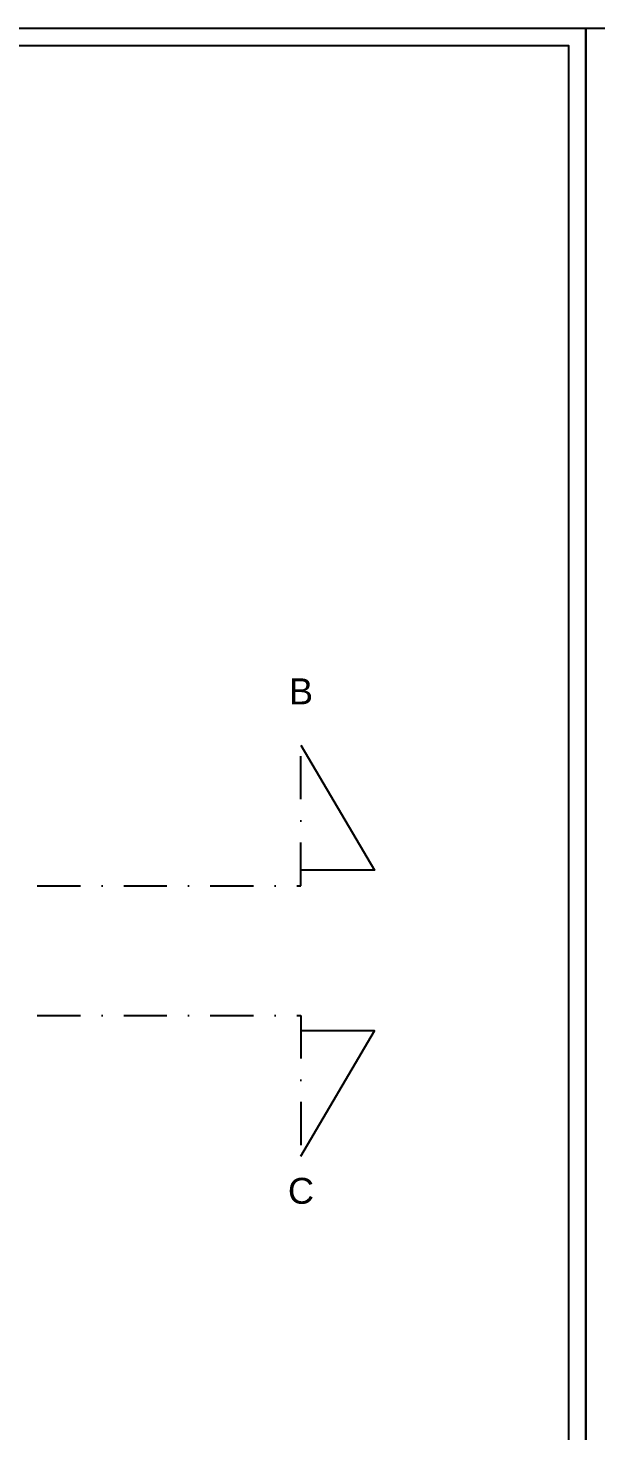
# Model space of a CAD drawing. Header units: millimetres. Extents: x -152054 to 94068, y -14280 to 91468.
# Drawn here: x -77117 to -73833, y 60834 to 68952 of the extents above; entities that cross this region are included whole.
import ezdxf

# ---------------------------------------------------------------- set-up
doc = ezdxf.new("R2010")
doc.units = ezdxf.units.MM
doc.linetypes.add('DASHDOT', pattern=[1, 0.5, -0.25, 0, -0.25])
doc.styles.get("Standard").update_dxf_attribs({"font": 'arial.ttf'})

msp = doc.modelspace()

# ---------------------------------------------------------------- linework, layer by layer
for points in [[(-90317.5, 68952.4), (-73891.2, 68952.4), (-73891.2, 56710.7), (-90317.5, 56710.7)], [(-73891.2, 68952.4), (-57464.9, 68952.4), (-57464.9, 56710.7), (-73891.2, 56710.7)], [(-90217.5, 68852.4), (-73991.2, 68852.4), (-73991.2, 56810.7), (-90217.5, 56810.7)]]:
    msp.add_lwpolyline(points, close=True)
at = {"linetype": 'DASHDOT', "ltscale": 500}
for points in [[(-82564.6, 63989.5), (-75539.1, 63989.5), (-75539.1, 64803.4)], [(-82564.6, 63238.9), (-75539.1, 63238.9), (-75539.1, 62425.1)]]:
    msp.add_lwpolyline(points, dxfattribs=at)
for points in [[(-75539.1, 64803.4), (-75112.4, 64079.1), (-75539.1, 64079.1)], [(-75539.1, 62425.1), (-75112.4, 63149.4), (-75539.1, 63149.4)]]:
    msp.add_lwpolyline(points)

# ---------------------------------------------------------------- texts
at = {"char_height": 150, "attachment_point": 1}
for s, insert in [('\\pxqc;{\\C3;B}', (-75700.7, 65189.1)), ('\\pxqc;{\\C3;C}', (-75700.7, 62298.9))]:
    msp.add_mtext_dynamic_manual_height_columns(s, width=324.72, gutter_width=17.5, heights=[0], dxfattribs=dict(at, insert=insert))

doc.saveas('drawing.dxf')
